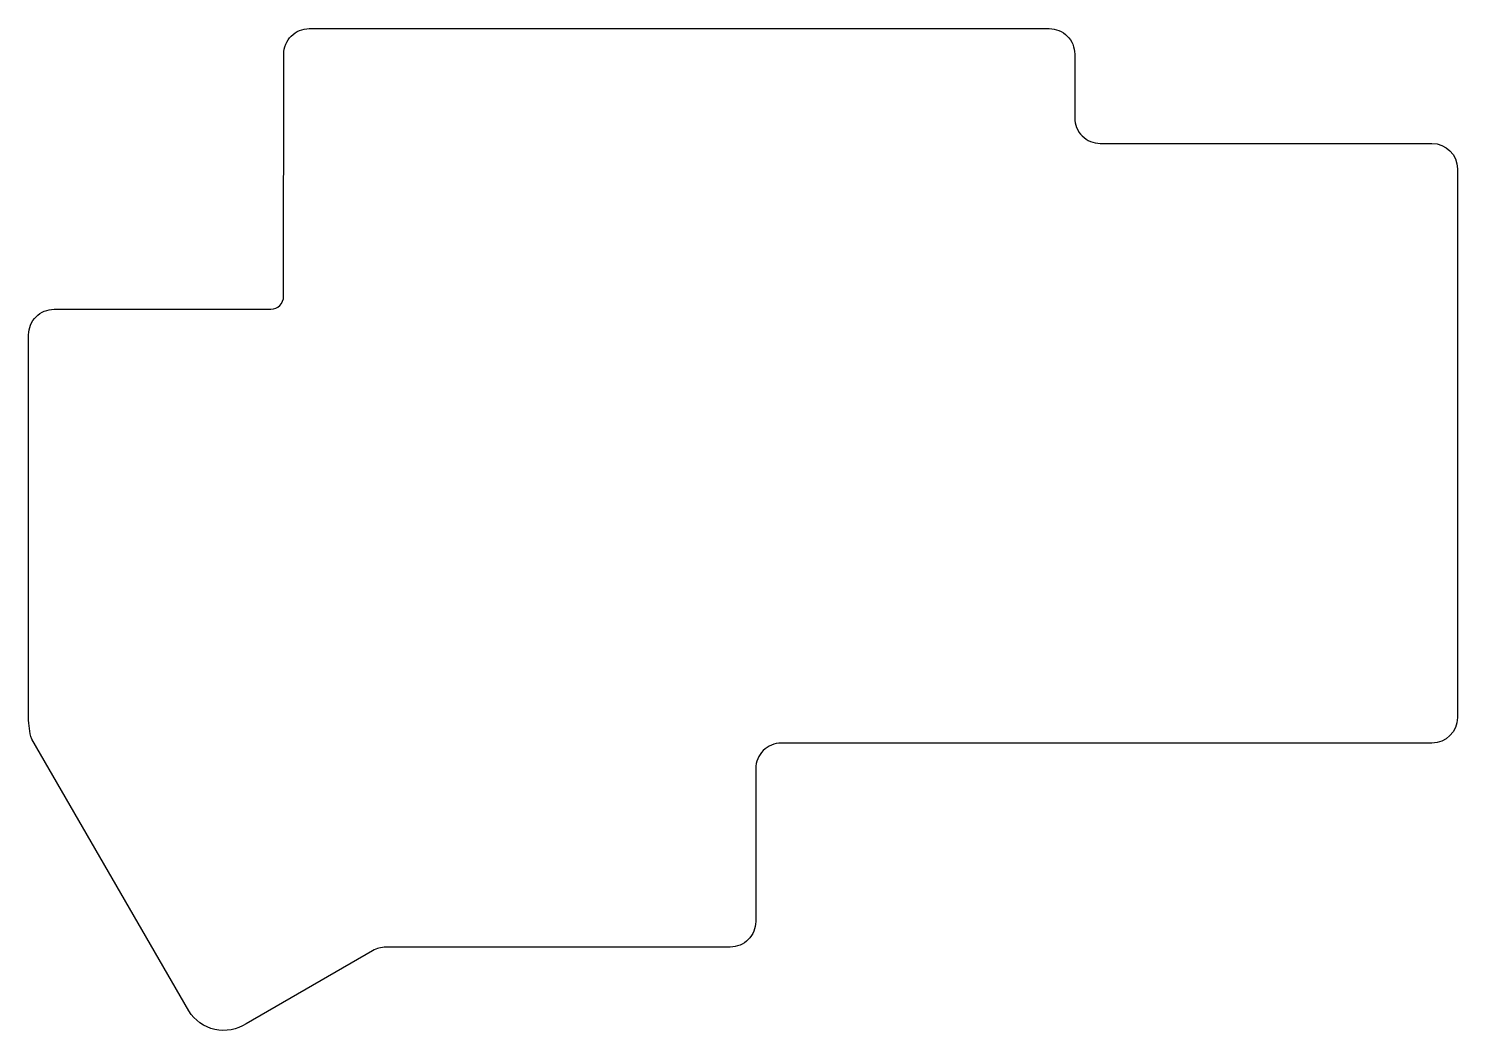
# Model space of a CAD drawing. Header units: inches. Extents: x 0.6 to 6.2, y -4.88 to -0.95.
import ezdxf

# ---------------------------------------------------------------- set-up
doc = ezdxf.new("R2010")
doc.units = ezdxf.units.IN
doc.layers.get('0').update_dxf_attribs({"linetype": 'CONTINUOUS'})

msp = doc.modelspace()

# ---------------------------------------------------------------- linework, layer by layer
msp.add_lwpolyline([(6.2008, -3.6505, -0.414213), (6.1008, -3.7505), (3.5504, -3.7505, 0.414214), (3.4504, -3.8505), (3.4504, -4.4498, -0.414225), (3.3504, -4.5499), (2.0002, -4.5506, 0.135932), (1.9488, -4.5648), (1.4532, -4.8506, -0.420773), (1.2282, -4.8006), (0.6122, -3.7348, -0.071401), (0.6001, -3.6505), (0.6001, -2.1503, -0.414214), (0.7001, -2.0503), (1.5498, -2.0499, 0.414214), (1.5998, -1.9999), (1.6002, -1.0501, -0.414214), (1.7002, -0.9501), (4.6006, -0.9501, -0.414214), (4.7006, -1.0501), (4.7006, -1.3002, 0.414214), (4.8006, -1.4002), (6.1008, -1.4002, -0.414212), (6.2008, -1.5002), (6.2008, -3.6505, -0.414213), (6.1008, -3.7505), (3.5504, -3.7505, 0.414214), (3.4504, -3.8505), (3.4504, -4.4498, -0.414225), (3.3504, -4.5499), (2.0002, -4.5506, 0.135932), (1.9488, -4.5648), (1.4532, -4.8506, -0.420773), (1.2282, -4.8006), (0.6122, -3.7348, -0.071401), (0.6001, -3.6505), (0.6001, -2.1503, -0.414214), (0.7001, -2.0503), (1.5498, -2.0499, 0.414214), (1.5998, -1.9999), (1.6002, -1.0501, -0.414214), (1.7002, -0.9501), (4.6006, -0.9501, -0.414214), (4.7006, -1.0501), (4.7006, -1.3002, 0.414214), (4.8006, -1.4002), (6.1008, -1.4002, -0.414212), (6.2008, -1.5002)], format="xyb", close=True)

doc.saveas('drawing.dxf')
